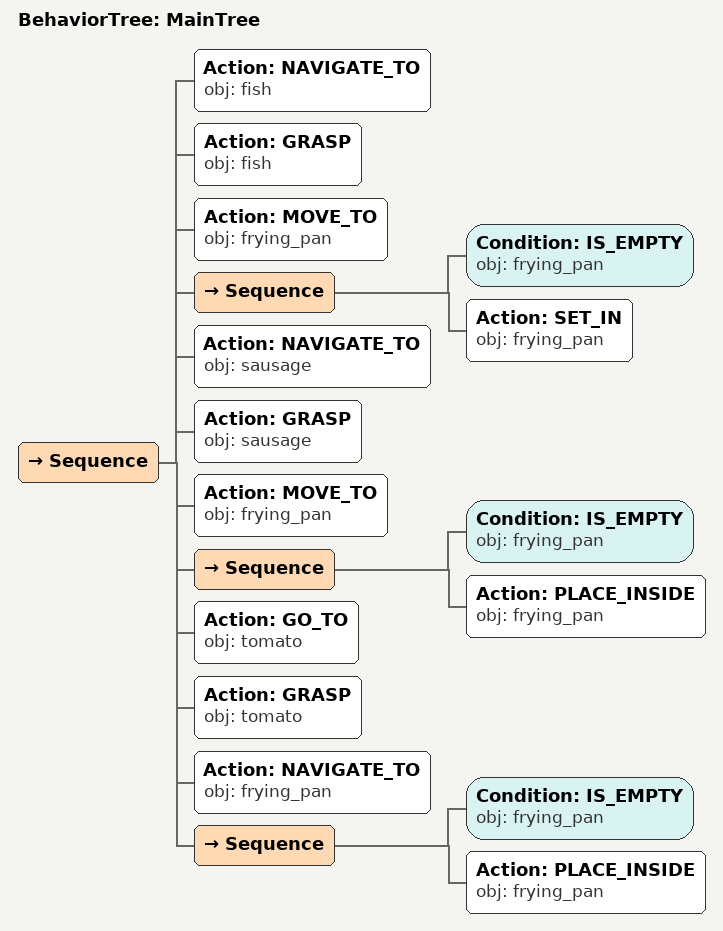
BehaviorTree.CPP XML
<root main_tree_to_execute="MainTree">
  <BehaviorTree ID="MainTree">
    <Sequence>
      <!-- Navigate to fish -->
      <Action ID="NAVIGATE_TO" obj="fish" />
      <!-- Grasp fish -->
      <Action ID="GRASP" obj="fish" />
      <!-- Move to frying_pan -->
      <Action ID="MOVE_TO" obj="frying_pan" />
      <Sequence>
        <!-- Check frying_pan is empty before PLACE_INSIDE -->
        <Condition ID="IS_EMPTY" obj="frying_pan" />
        <!-- Place inside frying_pan -->
        <Action ID="SET_IN" obj="frying_pan" />
      </Sequence>
      <!-- Set in frying_pan -->
      <Action ID="NAVIGATE_TO" obj="sausage" />
      <!-- Grasp sausage -->
      <Action ID="GRASP" obj="sausage" />
      <!-- Navigate to frying_pan -->
      <Action ID="MOVE_TO" obj="frying_pan" />
      <Sequence>
        <!-- Check frying_pan is empty before PLACE_INSIDE -->
        <Condition ID="IS_EMPTY" obj="frying_pan" />
        <!-- Place inside frying_pan -->
        <Action ID="PLACE_INSIDE" obj="frying_pan" />
      </Sequence>
      <!-- Move to frying_pan -->
      <Action ID="GO_TO" obj="tomato" />
      <!-- Grasp tomato -->
      <Action ID="GRASP" obj="tomato" />
      <!-- Go to tomato -->
      <Action ID="NAVIGATE_TO" obj="frying_pan" />
      <Sequence>
        <!-- Check frying_pan is empty before PLACE_INSIDE -->
        <Condition ID="IS_EMPTY" obj="frying_pan" />
        <!-- Place inside frying_pan -->
        <Action ID="PLACE_INSIDE" obj="frying_pan" />
      </Sequence>
    </Sequence>
  </BehaviorTree>
</root>
